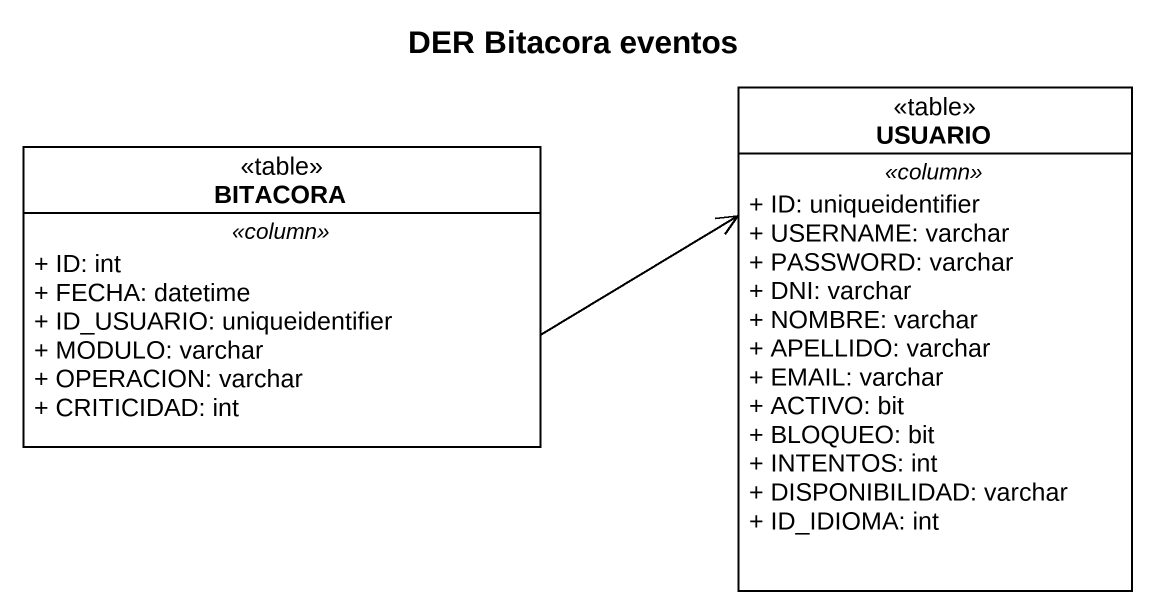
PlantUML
@startuml
title DER Bitacora eventos
hide circle
hide empty members
skinparam classAttributeIconSize 0
class USUARIO <<table>> {
  .. <<column>> ..
  + ID: uniqueidentifier
  + USERNAME: varchar
  + PASSWORD: varchar
  + DNI: varchar
  + NOMBRE: varchar
  + APELLIDO: varchar
  + EMAIL: varchar
  + ACTIVO: bit
  + BLOQUEO: bit
  + INTENTOS: int
  + DISPONIBILIDAD: varchar
  + ID_IDIOMA: int
}
class BITACORA <<table>> {
  .. <<column>> ..
  + ID: int
  + FECHA: datetime
  + ID_USUARIO: uniqueidentifier
  + MODULO: varchar
  + OPERACION: varchar
  + CRITICIDAD: int
}
BITACORA -right-> USUARIO
@enduml
